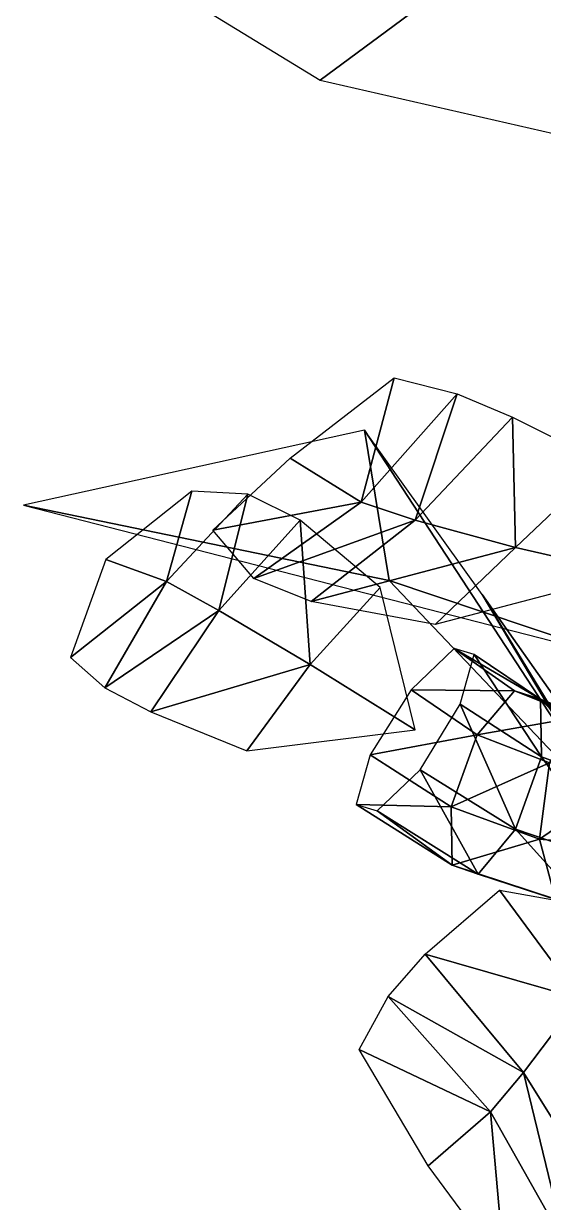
# Model space of a CAD drawing. Extents: x -6.8 to 6.8, y -29 to 29.
# Drawn here: x -4.795 to -3.497, y -19.776 to -16.836 of the extents above; entities that cross this region are included whole.
import ezdxf

# ---------------------------------------------------------------- set-up
doc = ezdxf.new("R2010")
doc.units = 0

msp = doc.modelspace()

# ---------------------------------------------------------------- linework, layer by layer
at = {"layer": 'flower_stems1', "color": 3}
for points in [[(-3.56994, -18.50018, 7.54003), (-3.71997, -18.3952, 7.58758), (-3.82745, -18.49768, 7.46832)], [(-3.50494, -18.52142, 7.71783), (-3.71997, -18.3952, 7.58758), (-3.56994, -18.50018, 7.54003)], [(-3.50494, -18.52142, 7.71783), (-3.66992, -18.41015, 7.77008), (-3.71997, -18.3952, 7.58758)], [(-3.50244, -18.66516, 7.84252), (-3.70495, -18.53344, 7.91003), (-3.66992, -18.41015, 7.77008)], [(-3.50244, -18.66516, 7.84252), (-3.66992, -18.41015, 7.77008), (-3.50494, -18.52142, 7.71783)], [(-3.66247, -18.61016, 7.41253), (-3.82745, -18.49768, 7.46832), (-3.93017, -18.66015, 7.48254)], [(-3.56994, -18.50018, 7.54003), (-3.82745, -18.49768, 7.46832), (-3.66247, -18.61016, 7.41253)], [(-3.40747, -18.56518, 7.47308), (-3.56994, -18.50018, 7.54003), (-3.66247, -18.61016, 7.41253)], [(-3.32495, -18.59271, 7.64257), (-3.50494, -18.52142, 7.71783), (-3.56994, -18.50018, 7.54003)], [(-3.32495, -18.59271, 7.64257), (-3.56994, -18.50018, 7.54003), (-3.40747, -18.56518, 7.47308)], [(-3.28497, -18.74517, 7.75006), (-3.50494, -18.52142, 7.71783), (-3.32495, -18.59271, 7.64257)], [(-3.28497, -18.74517, 7.75006), (-3.50244, -18.66516, 7.84252), (-3.50494, -18.52142, 7.71783)], [(-3.56744, -18.84515, 7.84503), (-3.80493, -18.69769, 7.92504), (-3.70495, -18.53344, 7.91003)], [(-3.56744, -18.84515, 7.84503), (-3.70495, -18.53344, 7.91003), (-3.50244, -18.66516, 7.84252)], [(-3.40747, -18.56518, 7.47308), (-3.66247, -18.61016, 7.41253), (-3.48242, -18.68017, 7.34008)], [(-3.66247, -18.61016, 7.41253), (-3.93017, -18.66015, 7.48254), (-3.72747, -18.78991, 7.41503)], [(-3.48242, -18.68017, 7.34008), (-3.66247, -18.61016, 7.41253), (-3.72747, -18.78991, 7.41503)], [(-3.72747, -18.78991, 7.41503), (-3.93017, -18.66015, 7.48254), (-3.96496, -18.78393, 7.62255)], [(-3.30993, -18.93267, 7.73504), (-3.56744, -18.84515, 7.84503), (-3.50244, -18.66516, 7.84252)], [(-3.30993, -18.93267, 7.73504), (-3.50244, -18.66516, 7.84252), (-3.28497, -18.74517, 7.75006)], [(-3.65997, -18.9577, 7.71978), (-3.91247, -18.80017, 7.80505), (-3.80493, -18.69769, 7.92504)], [(-3.65997, -18.9577, 7.71978), (-3.80493, -18.69769, 7.92504), (-3.56744, -18.84515, 7.84503)], [(-3.48242, -18.68017, 7.34008), (-3.72747, -18.78991, 7.41503), (-3.50744, -18.87017, 7.32257)], [(-3.25994, -18.70019, 7.22979), (-3.48242, -18.68017, 7.34008), (-3.50744, -18.87017, 7.32257)], [(-3.25994, -18.70019, 7.22979), (-3.50744, -18.87017, 7.32257), (-3.28497, -18.89019, 7.21282)], [(-3.72497, -18.93518, 7.54003), (-3.96496, -18.78393, 7.62255), (-3.91247, -18.80017, 7.80505)], [(-3.72747, -18.78991, 7.41503), (-3.96496, -18.78393, 7.62255), (-3.72497, -18.93518, 7.54003)], [(-3.72497, -18.93518, 7.54003), (-3.91247, -18.80017, 7.80505), (-3.65997, -18.9577, 7.71978)], [(-3.50744, -18.87017, 7.32257), (-3.72747, -18.78991, 7.41503), (-3.72497, -18.93518, 7.54003)], [(-3.38494, -19.04766, 7.60253), (-3.65997, -18.9577, 7.71978), (-3.56744, -18.84515, 7.84503)], [(-3.38494, -19.04766, 7.60253), (-3.56744, -18.84515, 7.84503), (-3.30993, -18.93267, 7.73504)], [(-3.50744, -18.87017, 7.32257), (-3.72497, -18.93518, 7.54003), (-3.46746, -19.02044, 7.43005)], [(-3.28497, -18.89019, 7.21282), (-3.50744, -18.87017, 7.32257), (-3.46746, -19.02044, 7.43005)], [(-3.46746, -19.02044, 7.43005), (-3.72497, -18.93518, 7.54003), (-3.65997, -18.9577, 7.71978)], [(-3.46746, -19.02044, 7.43005), (-3.65997, -18.9577, 7.71978), (-3.38494, -19.04766, 7.60253)]]:
    msp.add_3dface(points, dxfattribs=at)
at = {"layer": 'flowers0', "color": 1}
for points in [[(-4.12994, -17.92016, 9.31256), (-3.86993, -17.72015, 9.38757), (-3.95245, -18.03021, 9.17755)], [(-3.95245, -18.03021, 9.17755), (-3.86993, -17.72015, 9.38757), (-3.71246, -17.76019, 9.31256)], [(-3.95245, -18.03021, 9.17755), (-3.71246, -17.76019, 9.31256), (-3.81744, -18.07519, 9.03753)], [(-3.81744, -18.07519, 9.03753), (-3.71246, -17.76019, 9.31256), (-3.57495, -17.81768, 9.20007)], [(-3.81744, -18.07519, 9.03753), (-3.57495, -17.81768, 9.20007), (-3.56744, -18.1427, 8.79504)], [(-3.56744, -18.1427, 8.79504), (-3.57495, -17.81768, 9.20007), (-3.34497, -17.93267, 8.95788)], [(-3.95245, -18.03021, 9.17755), (-4.32244, -18.10015, 9.06506), (-4.12994, -17.92016, 9.31256)], [(-3.56744, -18.1427, 8.79504), (-3.34497, -17.93267, 8.95788), (-3.28247, -18.2077, 8.50506)], [(-4.43847, -18.22766, 7.97454), (-4.37493, -18.00268, 8.18255), (-4.58996, -18.17266, 8.09252)], [(-4.43847, -18.22766, 7.97454), (-4.23492, -18.01019, 8.10253), (-4.37493, -18.00268, 8.18255)], [(-4.30743, -18.30017, 7.91503), (-4.23492, -18.01019, 8.10253), (-4.43847, -18.22766, 7.97454)], [(-4.10491, -18.07519, 8.03002), (-4.23492, -18.01019, 8.10253), (-4.30743, -18.30017, 7.91503)], [(-3.95245, -18.03021, 9.17755), (-4.21997, -18.22015, 8.94006), (-4.32244, -18.10015, 9.06506)], [(-3.81744, -18.07519, 9.03753), (-4.21997, -18.22015, 8.94006), (-3.95245, -18.03021, 9.17755)], [(-4.10491, -18.07519, 8.03002), (-4.30743, -18.30017, 7.91503), (-4.07995, -18.43518, 7.80755)], [(-4.07745, -18.2774, 8.80755), (-4.21997, -18.22015, 8.94006), (-3.81744, -18.07519, 9.03753)], [(-3.90496, -18.24267, 7.88256), (-4.10491, -18.07519, 8.03002), (-4.07995, -18.43518, 7.80755)], [(-4.07745, -18.2774, 8.80755), (-3.81744, -18.07519, 9.03753), (-3.56744, -18.1427, 8.79504)], [(-3.76745, -18.3352, 8.60504), (-4.07745, -18.2774, 8.80755), (-3.56744, -18.1427, 8.79504)], [(-3.28247, -18.2077, 8.50506), (-3.76745, -18.3352, 8.60504), (-3.56744, -18.1427, 8.79504)], [(-4.58996, -18.17266, 8.09252), (-4.67742, -18.41766, 8.01757), (-4.43847, -18.22766, 7.97454)], [(-4.43847, -18.22766, 7.97454), (-4.67742, -18.41766, 8.01757), (-4.59246, -18.49267, 7.93005)], [(-4.43847, -18.22766, 7.97454), (-4.59246, -18.49267, 7.93005), (-4.30743, -18.30017, 7.91503)], [(-3.81744, -18.59765, 7.69506), (-3.90496, -18.24267, 7.88256), (-4.07995, -18.43518, 7.80755)], [(-4.30743, -18.30017, 7.91503), (-4.59246, -18.49267, 7.93005), (-4.47747, -18.55267, 7.85504)], [(-4.30743, -18.30017, 7.91503), (-4.47747, -18.55267, 7.85504), (-4.07995, -18.43518, 7.80755)], [(-4.07995, -18.43518, 7.80755), (-4.47747, -18.55267, 7.85504), (-4.23742, -18.6502, 7.73754)], [(-4.07995, -18.43518, 7.80755), (-4.23742, -18.6502, 7.73754), (-3.81744, -18.59765, 7.69506)], [(-3.40747, -19.26818, 8.13256), (-3.79241, -19.15765, 8.46405), (-3.60742, -18.99768, 8.20507)], [(-3.40747, -19.26818, 8.13256), (-3.60742, -18.99768, 8.20507), (-3.25744, -19.06018, 7.81005)], [(-3.54742, -19.45269, 8.40258), (-3.88494, -19.26269, 8.58758), (-3.79241, -19.15765, 8.46405)], [(-3.54742, -19.45269, 8.40258), (-3.79241, -19.15765, 8.46405), (-3.40747, -19.26818, 8.13256)], [(-3.62994, -19.55017, 8.55505), (-3.95745, -19.3952, 8.68255), (-3.88494, -19.26269, 8.58758)], [(-3.62994, -19.55017, 8.55505), (-3.88494, -19.26269, 8.58758), (-3.54742, -19.45269, 8.40258)], [(-3.34497, -19.77618, 8.26757), (-3.54742, -19.45269, 8.40258), (-3.40747, -19.26818, 8.13256)], [(-3.78497, -19.68518, 8.69757), (-3.95745, -19.3952, 8.68255), (-3.62994, -19.55017, 8.55505)], [(-3.54742, -19.45269, 8.40258), (-3.44317, -19.88018, 8.41253), (-3.62994, -19.55017, 8.55505)], [(-3.34497, -19.77618, 8.26757), (-3.44317, -19.88018, 8.41253), (-3.54742, -19.45269, 8.40258)], [(-3.62994, -19.55017, 8.55505), (-3.59497, -19.94268, 8.53002), (-3.78497, -19.68518, 8.69757)], [(-3.62994, -19.55017, 8.55505), (-3.44317, -19.88018, 8.41253), (-3.59497, -19.94268, 8.53002)]]:
    msp.add_3dface(points, dxfattribs=at)
at = {"layer": 'leaves2', "color": 3}
for points in [[(-4.34497, -16.80017, 10.42004), (-4.05493, -16.97766, 9.59252), (-3.33496, -16.44519, 9.41253)], [(-3.33496, -16.44519, 9.41253), (-4.05493, -16.97766, 9.59252), (-3.47247, -17.11016, 9.21582)], [(-3.94396, -17.85015, 2.27508), (-4.79492, -18.03741, 1.05004), (-3.88244, -18.22515, 1.64007)], [(-3.29492, -18.84271, 2.36004), (-3.94396, -17.85015, 2.27508), (-3.88244, -18.22515, 1.64007)], [(-3.64996, -18.26019, 3.10003), (-3.94396, -17.85015, 2.27508), (-3.29492, -18.84271, 2.36004)], [(-4.79492, -18.03741, 1.05004), (-3.29492, -18.42266, 1.27258), (-3.88244, -18.22515, 1.64007)], [(-3.88244, -18.22515, 1.64007), (-3.29492, -18.42266, 1.27258), (-3.29492, -18.84271, 2.36004)], [(-2.86242, -19.37768, 2.93505), (-3.64996, -18.26019, 3.10003), (-3.29492, -18.84271, 2.36004)], [(-3.32495, -18.80767, 3.74755), (-3.64996, -18.26019, 3.10003), (-2.86242, -19.37768, 2.93505)]]:
    msp.add_3dface(points, dxfattribs=at)

doc.saveas('drawing.dxf')
